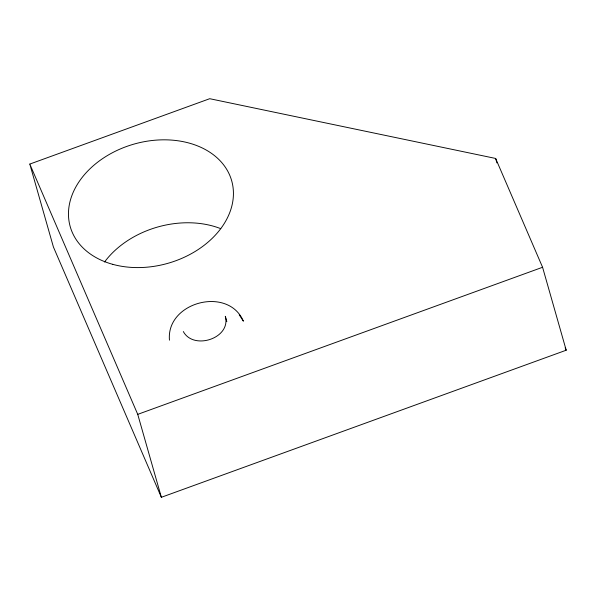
<?xml version="1.0" encoding="UTF-8"?>
<svg xmlns="http://www.w3.org/2000/svg" width="596" height="596" viewBox="0 0 596 596"><rect width="100%" height="100%" fill="white"/><g stroke="black" fill="none" stroke-linecap="round" stroke-linejoin="round"><path stroke-width="0.89" d="M29.8 164.079L209.725 98.705L495.648 158.454L542.576 267.269L566.2 350.21L161.36 497.295L53.424 247.02L29.8 164.079L137.736 414.354L161.36 497.295M137.736 414.354L542.576 267.269M239.227 314.83L243.384 321.17C228.186 285.678 166.008 302.083 169.458 340.182M183.322 331.547C193.633 350.649 231.36 338.163 225.303 316.297L226.823 321.624M565.142 347.759L566.2 350.21M495.648 158.454L496.915 162.909M104.546 262.017A83.932 61.977 -15.9 0 1 220.751 228.663M112.711 264.326A83.932 61.977 -15.9 0 0 233.364 190.869A83.932 61.977 -15.9 0 0 106.781 155.929A83.932 61.977 -15.9 0 0 112.711 264.326"/></g></svg>
